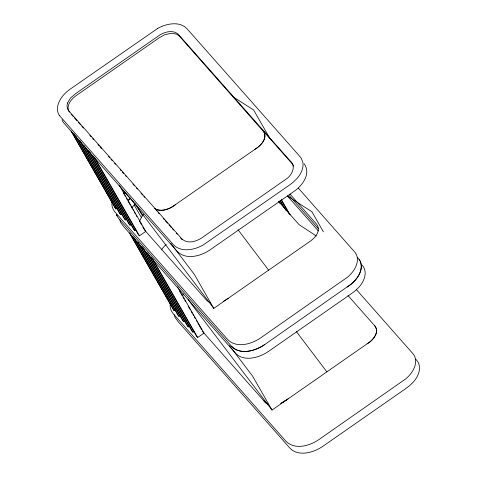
<?xml version="1.0" encoding="UTF-8"?>
<svg xmlns="http://www.w3.org/2000/svg" width="477" height="477" viewBox="0 0 477 477"><rect width="100%" height="100%" fill="white"/><g stroke="black" fill="none" stroke-linecap="round" stroke-linejoin="round"><path stroke-width="0.72" d="M112.071 201.783C111.177 206.094 113.156 210.435 116.227 213.41L227.767 339.624C236.795 348.574 251.528 344.185 260.788 337.817L347.644 277.083A25.8 16.892 -29.8 0 0 355.138 252.506L298.405 188.188M170.307 303.473C169.413 307.778 171.392 312.119 174.463 315.094L286.003 441.308C295.03 450.258 309.77 445.87 319.024 439.508L405.885 378.768A25.8 16.892 -29.8 0 0 413.38 354.19L356.641 289.873M139.534 221.203L142.551 215.306L143.499 214.304M124.253 193.823L125.499 192.279M129.374 199.064L128.128 200.608L130.448 198.068M132.01 207.388L135.385 203.864M182.488 295.513L183.734 293.963M182.268 295.686L183.717 294.154M231.649 346.403C240.676 355.353 255.416 350.965 264.669 344.597L351.531 283.863M347.208 287.1L351.442 283.934L355.377 280.065A25.836 16.916 -29.8 0 0 359.163 259.464L357.5 257.473M367.123 343.834C372.936 340.459 380.127 331.956 374.511 325.517M254.521 149.611C260.287 146.129 268.104 138.419 263.537 131.348L292.8 164.476L293.635 166.181M73.953 133.638L119.632 213.404L120.764 214.692L121.915 213.887M79.355 140.208L124.3 218.693L125.433 219.975L126.584 219.17M84.024 145.491L128.969 223.975L130.102 225.257L131.253 224.452M88.692 150.78L133.638 229.258L134.776 230.54L135.927 229.741M93.361 156.062L138.312 234.541L139.445 235.823L145.771 231.417L119.244 185.1M132.922 236.616L177.867 315.094L179.006 316.376L180.157 315.577M137.591 241.899L182.536 320.377L183.675 321.659L184.826 320.86M120.669 187.497L133.119 201.831L213.785 308.38L309.209 241.917C314.731 238.53 321.552 230.814 316.716 224.333L289.968 194.061M141.896 246.537L187.211 325.66L188.343 326.942L189.494 326.143M146.934 252.464L191.879 330.943L193.012 332.225L194.163 331.426M151.233 257.103L196.548 336.225L197.681 337.513L204.007 333.101L177.48 286.784M188.069 299.562L272.027 410.071L367.451 343.601C372.966 340.22 379.787 332.505 374.952 326.024L347.995 295.519M288.156 398.832L280.542 403.56M228.262 298.298L223.355 301.351M286.498 399.988L281.591 403.041M175.763 204.472C169.931 208.914 161.506 212.539 154.584 208.443M157.595 28.477L69.594 89.557A25.889 16.951 -29.8 0 0 59.285 115.374M264.818 344.495C259.238 348.329 252.768 350.947 245.977 351.466A26.205 17.16 -29.8 0 1 234.249 348.699L231.876 346.66L120.109 220.189L118.391 218.21L116.418 214.465L116.883 215.854M71.097 130.99L114.933 207.543L115.857 208.962L117.062 208.234M129.702 233.319L173.175 309.227L174.093 310.652L175.297 309.919M210.369 302.901L207.101 300.814L144.638 230.135M268.08 404.371L265.337 402.499L202.314 331.187M268.456 404.591L265.737 402.904L263.924 400.901M232.603 96.557L253.591 109.954L270.447 139.385M287.53 196.13L311.827 211.645L323.412 231.87M316.346 236.032L299.037 224.607L278.52 201.389M289.092 195.457L318.338 228.555M287.422 195.952L318.332 230.934M71.246 114.283L73.106 116.382M74.513 117.98L76.916 120.699M78.383 122.35L80.649 124.92M81.841 126.268L83.439 128.075M89.873 135.361L91.089 136.732M92.705 138.563L93.516 139.475M97.97 144.519L99.186 145.896M99.997 146.815L101.625 148.651M108.523 156.462L109.746 157.845M110.962 159.223L112.184 160.6M114.623 163.361L115.434 164.279M120.311 169.8L121.122 170.718M122.345 172.102L123.561 173.479M125.594 175.774L126.405 176.699M132.898 184.044L134.52 185.881M136.541 188.171L137.352 189.083M140.983 193.197L142.593 195.015M143.798 196.375L144.597 197.287M158.203 212.682L159.109 213.702M163.319 218.472L164.13 219.384M165.114 220.499L167.558 223.26M168.989 224.882L171.332 227.535M172.263 228.584L173.634 230.141M176.341 233.199L177.217 234.195M180.598 238.017L182.196 239.83M304.105 163.718C311.696 174.051 301.607 186.829 292.58 192.386L211.866 248.606C202.153 256.006 185.344 261.169 176.234 250.3L63.584 122.72A25.847 16.922 -29.8 0 1 62.004 119.715M362.21 265.248L363.039 266.249A25.836 16.916 -29.8 0 1 359.259 286.844L355.329 290.714L351.09 293.88L268.7 351.275C263.119 355.109 256.65 357.726 249.859 358.239A26.205 17.16 -29.8 0 1 238.13 355.478L235.757 353.439L123.99 226.969L120.764 222.634L119.834 219.861M415.735 359.157L417.393 361.155A25.836 16.916 -29.8 0 1 413.613 381.749L409.683 385.619L405.45 388.791L323.054 446.18C317.473 450.02 311.004 452.637 304.213 453.15A26.205 17.16 -29.8 0 1 292.484 450.383L290.111 448.35L178.344 321.874L175.119 317.539L174.188 314.766M59.291 115.374L172.03 243.151C175.363 247.694 180.926 249.853 186.447 249.793A25.68 16.814 -29.8 0 0 203.369 244.862L288.174 185.97L292.854 182.548L297.445 178.058A26.044 17.053 -29.8 0 0 302.823 162.204L301.237 158.197L298.906 155.353L187.091 28.823L184.539 26.551L181.111 24.852A25.871 16.939 -29.8 0 0 157.595 28.471M238.095 229.848L268.629 270.179M296.336 331.539L326.87 371.869M170.754 243.282L172.09 245.047M172.537 245.637L194.377 274.484L213.785 308.38M229.437 345.557L252.613 376.174L272.027 410.071M69.451 112.077L68.581 110.914C66.458 104.582 71.604 98.793 76.451 95.418L158.984 37.927L164.577 34.767L171.392 33.247L176.8 34.177L179.328 36.061L264.246 132.379C266.905 139.212 261.062 145.413 255.702 148.788L171.845 207.143L169.061 208.586L163.969 210.124A15.562 10.19 -29.8 0 1 156.051 209.373L156.987 211.084M281.305 199.446L290.147 214.883M281.275 200.096L289.378 214.245M280.315 200.596L286.212 210.888M279.921 200.596L283.976 207.674M279.331 201.747L280.44 203.673M278.938 201.747L279.671 203.035M137.34 206.929L142.504 215.938M134.073 204.824L141.436 217.691M123.269 192.821L124.008 194.109M124.741 195.397L125.481 196.679M126.584 198.611L127.323 199.899M128.057 201.187L130.269 205.044M131.008 206.332L132.111 208.258M132.85 209.546L133.584 210.834M134.323 212.122L135.426 214.048M136.166 215.336L136.899 216.624M139.481 221.125L141.693 224.989M142.796 226.915L144.269 229.491M179.662 291.292L180.771 293.224M181.504 294.512L182.244 295.794M182.983 297.082L184.086 299.013M184.82 300.301L185.559 301.583M188.141 306.091L190.347 309.949M191.086 311.237L192.189 313.162M192.929 314.45L193.662 315.738M194.401 317.026L195.135 318.308M196.244 320.24L196.977 321.528M197.716 322.816L201.771 329.887M94.5 157.344L139.445 235.823M152.735 259.029L197.681 337.513M90.195 152.706L134.776 230.54M148.067 253.746L193.012 332.225M85.526 147.417L130.102 225.257M142.659 247.175L188.343 326.942M80.124 140.852L125.433 219.975M138.36 242.537L183.675 321.659M75.819 136.207L120.764 214.692M134.055 237.898L179.006 316.376M71.276 131.127L115.857 208.962M129.517 232.812L174.093 310.652M359.02 259.285A25.8 16.892 -29.8 0 1 351.525 283.857M161.47 249.906A25.788 16.886 -29.8 0 1 166.193 244.385M67.567 103.008C66.434 106.085 67.191 109.597 69.612 111.833L181.427 238.357C187.634 245.232 198.235 240.939 204.335 236.079L285.777 179.352C291.906 175.614 296.724 166.121 289.95 160.648L179.537 35.697C174.26 28.793 163.969 31.75 158.06 36.204L75.921 93.42L70.542 97.994L67.567 103.008"/></g></svg>
